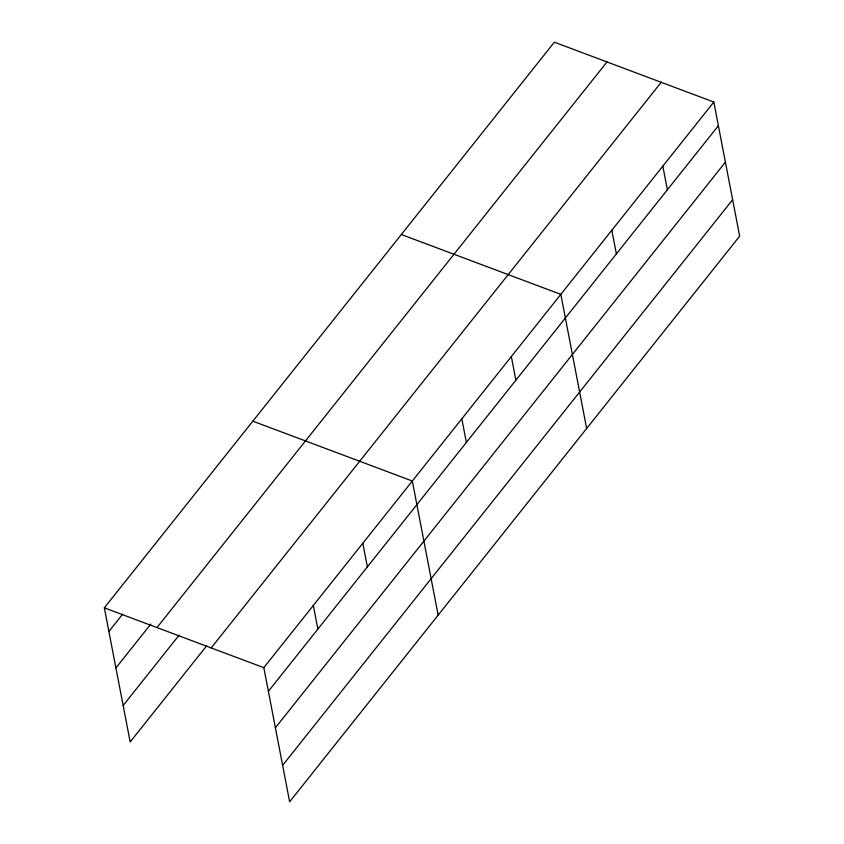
<?xml version="1.0" encoding="UTF-8"?>
<svg xmlns="http://www.w3.org/2000/svg" width="844" height="844" viewBox="0 0 844 844"><rect width="100%" height="100%" fill="white"/><g stroke="black" fill="none" stroke-linecap="round" stroke-linejoin="round"><path stroke-width="1.27" d="M206.453 646.082L130.176 741.96L104.34 607.828L554.35 42.2L713.824 102.04L739.66 236.172L289.65 801.8L263.824 667.667L713.824 102.04M108.897 631.481L122.686 614.137M115.913 667.942L150.812 624.075M156.973 627.577L606.973 61.95M123.15 705.5L179.139 635.121M211.19 647.918L661.2 82.29M268.371 691.31L718.381 125.682M275.397 727.771L725.407 162.143M282.624 765.339L732.634 199.712M401.343 234.516L560.827 294.345L586.654 428.488M252.841 421.177L412.326 481.006L438.152 615.139M104.34 607.828L263.824 667.667M662.825 166.141L667.382 189.784M611.826 230.243L616.384 253.896M511.327 356.569L515.874 380.211M461.826 418.782L466.373 442.435M362.825 543.23L367.372 566.873M313.324 605.443L317.871 629.096"/></g></svg>
